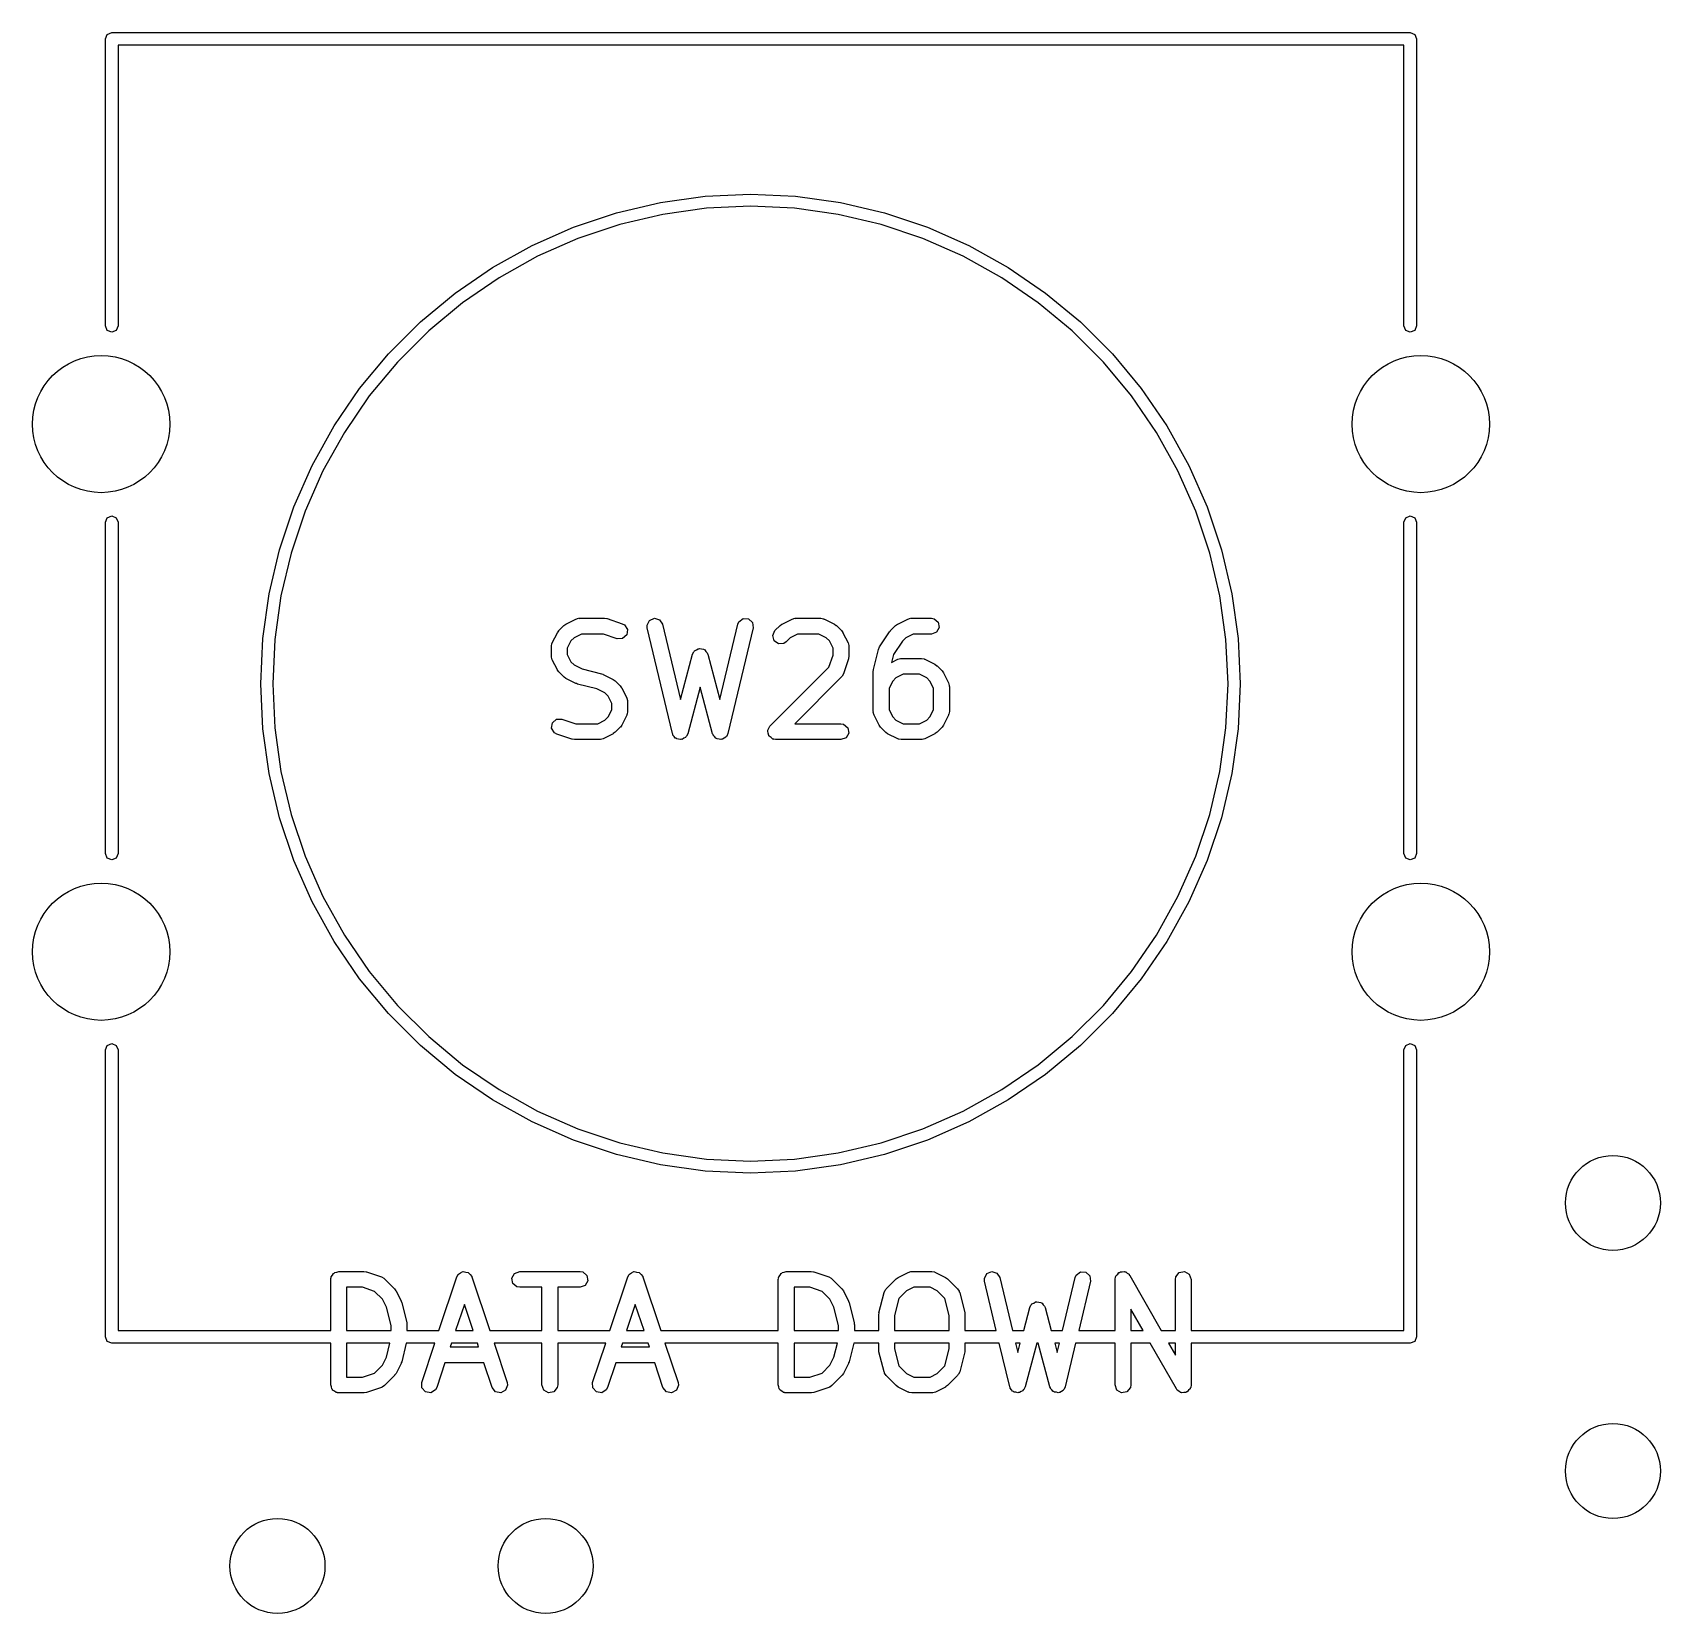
# Model space of a CAD drawing. Extents: x 36 to 247, y -101 to -40.
# Drawn here: x 193.79 to 209.21, y -78.91 to -63.93 of the extents above; entities that cross this region are included whole.
import ezdxf

# ---------------------------------------------------------------- set-up
doc = ezdxf.new("R2010")
doc.units = 0
doc.layers.add('BLACK', color=7, linetype='CONTINUOUS')

msp = doc.modelspace()

# ---------------------------------------------------------------- linework, layer by layer
at = {"layer": 'BLACK', "linetype": 'CONTINUOUS'}
for p, q in [((194.48, -63.99), (194.497574, -63.947574)), ((194.48, -66.71), (194.48, -63.99)), ((194.497574, -63.947574), (194.54, -63.93)), ((194.54, -63.93), (206.84, -63.93)), ((206.84, -63.93), (206.882426, -63.947574)), ((206.882426, -63.947574), (206.9, -63.99)), ((206.9, -63.99), (206.9, -66.71)), ((206.78, -64.05), (194.6, -64.05)), ((194.6, -64.05), (194.6, -66.71)), ((206.78, -66.71), (206.78, -64.05)), ((199.737577, -65.539939), (200.161962, -65.480739)), ((200.161962, -65.480739), (200.59, -65.46095)), ((200.59, -65.46095), (201.018038, -65.480739)), ((201.018038, -65.480739), (201.442423, -65.539939)), ((198.914182, -65.774215), (199.320464, -65.638043)), ((199.320464, -65.638043), (199.737577, -65.539939)), ((199.75874, -65.653151), (199.351982, -65.748819)), ((200.172589, -65.595421), (199.75874, -65.653151)), ((200.59, -65.576123), (200.172589, -65.595421)), ((201.007411, -65.595421), (200.59, -65.576123)), ((201.42126, -65.653151), (201.007411, -65.595421)), ((201.828018, -65.748819), (201.42126, -65.653151)), ((201.442423, -65.539939), (201.859536, -65.638043)), ((201.859536, -65.638043), (202.265818, -65.774215)), ((198.522197, -65.947293), (198.914182, -65.774215)), ((199.351982, -65.748819), (198.955787, -65.88161)), ((202.224213, -65.88161), (201.828018, -65.748819)), ((202.265818, -65.774215), (202.657803, -65.947293)), ((198.147855, -66.1558), (198.522197, -65.947293)), ((198.955787, -65.88161), (198.573535, -66.050391)), ((202.606465, -66.050391), (202.224213, -65.88161)), ((202.657803, -65.947293), (203.032145, -66.1558)), ((198.573535, -66.050391), (198.208486, -66.253722)), ((202.971514, -66.253722), (202.606465, -66.050391)), ((197.794348, -66.397958), (198.147855, -66.1558)), ((198.208486, -66.253722), (197.863755, -66.489868)), ((203.316245, -66.489868), (202.971514, -66.253722)), ((203.032145, -66.1558), (203.385652, -66.397958)), ((197.464692, -66.671701), (197.794348, -66.397958)), ((203.385652, -66.397958), (203.715308, -66.671701)), ((197.863755, -66.489868), (197.542284, -66.756815)), ((203.637716, -66.756815), (203.316245, -66.489868)), ((194.497574, -66.752426), (194.48, -66.71)), ((194.54, -66.77), (194.497574, -66.752426)), ((194.582426, -66.752426), (194.54, -66.77)), ((194.6, -66.71), (194.582426, -66.752426)), ((197.161701, -66.974692), (197.464692, -66.671701)), ((197.542284, -66.756815), (197.246815, -67.052284)), ((203.933185, -67.052284), (203.637716, -66.756815)), ((203.715308, -66.671701), (204.018299, -66.974692)), ((206.797574, -66.752426), (206.78, -66.71)), ((206.84, -66.77), (206.797574, -66.752426)), ((206.882426, -66.752426), (206.84, -66.77)), ((206.9, -66.71), (206.882426, -66.752426)), ((196.887958, -67.304348), (197.161701, -66.974692)), ((197.246815, -67.052284), (196.979868, -67.373755)), ((204.200132, -67.373755), (203.933185, -67.052284)), ((204.018299, -66.974692), (204.292042, -67.304348)), ((196.6458, -67.657855), (196.887958, -67.304348)), ((196.979868, -67.373755), (196.743722, -67.718486)), ((204.436278, -67.718486), (204.200132, -67.373755)), ((204.292042, -67.304348), (204.5342, -67.657855)), ((196.437293, -68.032197), (196.6458, -67.657855)), ((204.5342, -67.657855), (204.742707, -68.032197)), ((196.743722, -67.718486), (196.540391, -68.083535)), ((204.639609, -68.083535), (204.436278, -67.718486)), ((196.264215, -68.424182), (196.437293, -68.032197)), ((196.540391, -68.083535), (196.37161, -68.465787)), ((204.80839, -68.465787), (204.639609, -68.083535)), ((204.742707, -68.032197), (204.915785, -68.424182)), ((196.128043, -68.830464), (196.264215, -68.424182)), ((204.915785, -68.424182), (205.051957, -68.830464)), ((194.48, -68.57), (194.497574, -68.527574)), ((194.48, -71.71), (194.48, -68.57)), ((194.497574, -68.527574), (194.54, -68.51)), ((194.54, -68.51), (194.582426, -68.527574)), ((194.582426, -68.527574), (194.6, -68.57)), ((194.6, -68.57), (194.6, -71.71)), ((196.37161, -68.465787), (196.238819, -68.861982)), ((204.941181, -68.861982), (204.80839, -68.465787)), ((206.78, -68.57), (206.797574, -68.527574)), ((206.78, -71.71), (206.78, -68.57)), ((206.797574, -68.527574), (206.84, -68.51)), ((206.84, -68.51), (206.882426, -68.527574)), ((206.882426, -68.527574), (206.9, -68.57)), ((206.9, -68.57), (206.9, -71.71)), ((196.029939, -69.247577), (196.128043, -68.830464)), ((196.238819, -68.861982), (196.143151, -69.26874)), ((205.036849, -69.26874), (204.941181, -68.861982)), ((205.051957, -68.830464), (205.150061, -69.247577)), ((195.970739, -69.671962), (196.029939, -69.247577)), ((196.143151, -69.26874), (196.085421, -69.682589)), ((205.094579, -69.682589), (205.036849, -69.26874)), ((205.150061, -69.247577), (205.209261, -69.671962)), ((198.822681, -69.549405), (198.841047, -69.536545)), ((198.841047, -69.536545), (198.842173, -69.535356)), ((198.842173, -69.535356), (198.937411, -69.487737)), ((198.937411, -69.487737), (198.962377, -69.480311)), ((198.962377, -69.480311), (198.966738, -69.481352)), ((198.966738, -69.481352), (198.970952, -69.479819)), ((198.970952, -69.479819), (199.209047, -69.479819)), ((199.209047, -69.479819), (199.231129, -69.483712)), ((199.231129, -69.483712), (199.232764, -69.483668)), ((199.232764, -69.483668), (199.375621, -69.531287)), ((199.375621, -69.531287), (199.398526, -69.543689)), ((199.398526, -69.543689), (199.425381, -69.587402)), ((199.610736, -69.546188), (199.633714, -69.500319)), ((199.633714, -69.500319), (199.6808, -69.47995)), ((199.6808, -69.47995), (199.729962, -69.494614)), ((199.729962, -69.494614), (199.758198, -69.537447)), ((199.758198, -69.537447), (199.927449, -70.248303)), ((200.300168, -70.248303), (200.469421, -69.537448)), ((200.469421, -69.537448), (200.479762, -69.513541)), ((200.479762, -69.513541), (200.520945, -69.482948)), ((200.520945, -69.482948), (200.572159, -69.485983)), ((200.572159, -69.485983), (200.609438, -69.521228)), ((200.609438, -69.521228), (200.615341, -69.572191)), ((200.8703, -69.549405), (200.888666, -69.536545)), ((200.888666, -69.536545), (200.889792, -69.535356)), ((200.889792, -69.535356), (200.98503, -69.487737)), ((200.98503, -69.487737), (201.009996, -69.480311)), ((201.009996, -69.480311), (201.014357, -69.481352)), ((201.014357, -69.481352), (201.018571, -69.479819)), ((201.018571, -69.479819), (201.256666, -69.479819)), ((201.256666, -69.479819), (201.282318, -69.484342)), ((201.282318, -69.484342), (201.285753, -69.487224)), ((201.285753, -69.487224), (201.290207, -69.487737)), ((201.290207, -69.487737), (201.385445, -69.535356)), ((201.385445, -69.535356), (201.403455, -69.548714)), ((201.965538, -69.549405), (201.983904, -69.536545)), ((201.983904, -69.536545), (201.98503, -69.535356)), ((201.98503, -69.535356), (202.080268, -69.487737)), ((202.080268, -69.487737), (202.105234, -69.480311)), ((202.105234, -69.480311), (202.109595, -69.481352)), ((202.109595, -69.481352), (202.113809, -69.479819)), ((202.113809, -69.479819), (202.304285, -69.479819)), ((202.304285, -69.479819), (202.329937, -69.484342)), ((202.329937, -69.484342), (202.369237, -69.517319)), ((202.369237, -69.517319), (202.378146, -69.567843)), ((195.95095, -70.1), (195.970739, -69.671962)), ((196.085421, -69.682589), (196.066123, -70.1)), ((198.713394, -69.711754), (198.761013, -69.616516)), ((198.761013, -69.616516), (198.774371, -69.598505)), ((198.774371, -69.598505), (198.775062, -69.597024)), ((198.775062, -69.597024), (198.822681, -69.549405)), ((198.889734, -69.694484), (198.855476, -69.763)), ((198.920141, -69.664077), (198.889734, -69.694484)), ((198.988657, -69.629819), (198.920141, -69.664077)), ((199.196877, -69.629819), (198.988657, -69.629819)), ((199.328186, -69.673589), (199.196877, -69.629819)), ((199.37947, -69.672188), (199.328186, -69.673589)), ((199.417856, -69.63815), (199.37947, -69.672188)), ((199.425381, -69.587402), (199.417856, -69.63815)), ((199.612278, -69.572191), (199.610736, -69.546188)), ((199.850373, -70.572191), (199.612278, -69.572191)), ((200.615341, -69.572191), (200.377245, -70.572191)), ((200.801, -69.643521), (200.822681, -69.597024)), ((200.814277, -69.693075), (200.801, -69.643521)), ((200.856303, -69.722502), (200.814277, -69.693075)), ((200.822681, -69.597024), (200.8703, -69.549405)), ((200.96776, -69.664077), (200.928747, -69.70309)), ((201.036276, -69.629819), (200.96776, -69.664077)), ((201.238961, -69.629819), (201.036276, -69.629819)), ((201.307477, -69.664077), (201.238961, -69.629819)), ((201.337884, -69.694484), (201.307477, -69.664077)), ((201.372142, -69.763), (201.337884, -69.694484)), ((201.403455, -69.548714), (201.404937, -69.549405)), ((201.404937, -69.549405), (201.452556, -69.597024)), ((201.452556, -69.597024), (201.465415, -69.61539)), ((201.465415, -69.61539), (201.466605, -69.616516)), ((201.466605, -69.616516), (201.514224, -69.711754)), ((201.81331, -69.751311), (201.908548, -69.608454)), ((201.908548, -69.608454), (201.916442, -69.600189)), ((201.916442, -69.600189), (201.917919, -69.597024)), ((201.917919, -69.597024), (201.965538, -69.549405)), ((202.029236, -69.697838), (201.945324, -69.823707)), ((202.062998, -69.664077), (202.029236, -69.697838)), ((202.131514, -69.629819), (202.062998, -69.664077)), ((202.304285, -69.629819), (202.131514, -69.629819)), ((202.352494, -69.612272), (202.304285, -69.629819)), ((202.378146, -69.567843), (202.352494, -69.612272)), ((205.113877, -70.1), (205.094579, -69.682589)), ((205.209261, -69.671962), (205.22905, -70.1)), ((198.705476, -69.745295), (198.709999, -69.719643)), ((198.705476, -69.840533), (198.705476, -69.745295)), ((198.707009, -69.844746), (198.705476, -69.840533)), ((198.705968, -69.849107), (198.707009, -69.844746)), ((198.713394, -69.874074), (198.705968, -69.849107)), ((198.709999, -69.719643), (198.712881, -69.716207)), ((198.712881, -69.716207), (198.713394, -69.711754)), ((198.855476, -69.763), (198.855476, -69.822828)), ((198.855476, -69.822828), (198.889734, -69.891344)), ((199.927449, -70.248303), (200.041341, -69.821208)), ((200.041341, -69.821208), (200.052321, -69.797588)), ((200.052321, -69.797588), (200.057934, -69.793647)), ((200.057934, -69.793647), (200.06084, -69.787436)), ((200.06084, -69.787436), (200.078431, -69.779258)), ((200.078431, -69.779258), (200.094311, -69.768111)), ((200.094311, -69.768111), (200.101143, -69.7687)), ((200.101143, -69.7687), (200.107362, -69.76581)), ((200.107362, -69.76581), (200.126091, -69.770852)), ((200.126091, -69.770852), (200.145425, -69.772521)), ((200.145425, -69.772521), (200.150281, -69.777365)), ((200.150281, -69.777365), (200.1569, -69.779148)), ((200.1569, -69.779148), (200.168006, -69.795049)), ((200.168006, -69.795049), (200.181744, -69.808755)), ((200.181744, -69.808755), (200.182349, -69.815585)), ((200.182349, -69.815585), (200.186277, -69.821208)), ((200.186277, -69.821208), (200.300168, -70.248303)), ((200.90741, -69.71803), (200.856303, -69.722502)), ((200.928747, -69.70309), (200.90741, -69.71803)), ((201.33397, -69.942876), (201.372142, -69.828363)), ((201.372142, -69.828363), (201.372142, -69.763)), ((201.514224, -69.711754), (201.52165, -69.73672)), ((201.522142, -69.840533), (201.518248, -69.862615)), ((201.52165, -69.73672), (201.520608, -69.741081)), ((201.520608, -69.741081), (201.522142, -69.745295)), ((201.522142, -69.745295), (201.522142, -69.840533)), ((201.755334, -69.9652), (201.802953, -69.774724)), ((201.802953, -69.774724), (201.813207, -69.751732)), ((201.813207, -69.751732), (201.81331, -69.751311)), ((201.945324, -69.823707), (201.9268, -69.897804)), ((198.761013, -69.969312), (198.713394, -69.874074)), ((198.762202, -69.970437), (198.761013, -69.969312)), ((198.775062, -69.988804), (198.762202, -69.970437)), ((198.822681, -70.036423), (198.775062, -69.988804)), ((198.889734, -69.891344), (198.920141, -69.921751)), ((198.920141, -69.921751), (198.997128, -69.960244)), ((198.997128, -69.960244), (199.179618, -70.005867)), ((199.179618, -70.005867), (199.19144, -70.011139)), ((200.775062, -70.501786), (201.33397, -69.942876)), ((201.518293, -69.864251), (201.470674, -70.007107)), ((201.518248, -69.862615), (201.518293, -69.864251)), ((201.753095, -69.98339), (201.755694, -69.968648)), ((201.753095, -70.364342), (201.753095, -69.98339)), ((201.755694, -69.968648), (201.755334, -69.9652)), ((201.9268, -69.897804), (201.98503, -69.868689)), ((201.98503, -69.868689), (202.009996, -69.861263)), ((202.009996, -69.861263), (202.014357, -69.862304)), ((202.014357, -69.862304), (202.018571, -69.860771)), ((202.018571, -69.860771), (202.209047, -69.860771)), ((202.209047, -69.860771), (202.234699, -69.865294)), ((202.234699, -69.865294), (202.238134, -69.868176)), ((202.238134, -69.868176), (202.242588, -69.868689)), ((202.242588, -69.868689), (202.337826, -69.916308)), ((202.337826, -69.916308), (202.355836, -69.929666)), ((202.355836, -69.929666), (202.357318, -69.930357)), ((202.357318, -69.930357), (202.404937, -69.977976)), ((202.404937, -69.977976), (202.417796, -69.996342)), ((202.417796, -69.996342), (202.418986, -69.997468)), ((202.418986, -69.997468), (202.466605, -70.092706)), ((195.970739, -70.528038), (195.95095, -70.1)), ((196.066123, -70.1), (196.085421, -70.517411)), ((198.824162, -70.037114), (198.822681, -70.036423)), ((198.842173, -70.050472), (198.824162, -70.037114)), ((198.937411, -70.098091), (198.842173, -70.050472)), ((198.940939, -70.098497), (198.937411, -70.098091)), ((198.952762, -70.10377), (198.940939, -70.098497)), ((199.135252, -70.149392), (198.952762, -70.10377)), ((199.212239, -70.187886), (199.135252, -70.149392)), ((199.19144, -70.011139), (199.194969, -70.011546)), ((199.194969, -70.011546), (199.290207, -70.059165)), ((199.290207, -70.059165), (199.308217, -70.072523)), ((199.308217, -70.072523), (199.309699, -70.073214)), ((199.309699, -70.073214), (199.357318, -70.120833)), ((199.357318, -70.120833), (199.370177, -70.139199)), ((199.370177, -70.139199), (199.371367, -70.140325)), ((199.371367, -70.140325), (199.418986, -70.235563)), ((200.113808, -70.131613), (199.995801, -70.574144)), ((200.231817, -70.574144), (200.113808, -70.131613)), ((201.452556, -70.036423), (201.009161, -70.479819)), ((201.454451, -70.032358), (201.452556, -70.036423)), ((201.458271, -70.030012), (201.454451, -70.032358)), ((201.470674, -70.007107), (201.458271, -70.030012)), ((201.937353, -70.075436), (201.903095, -70.143952)), ((201.903095, -70.143952), (201.903095, -70.346637)), ((201.96776, -70.045029), (201.937353, -70.075436)), ((202.036276, -70.010771), (201.96776, -70.045029)), ((202.191342, -70.010771), (202.036276, -70.010771)), ((202.259858, -70.045029), (202.191342, -70.010771)), ((202.290265, -70.075436), (202.259858, -70.045029)), ((202.324523, -70.143952), (202.290265, -70.075436)), ((202.324523, -70.346637), (202.324523, -70.143952)), ((202.466605, -70.092706), (202.474031, -70.117672)), ((202.474031, -70.117672), (202.472989, -70.122033)), ((202.472989, -70.122033), (202.474523, -70.126247)), ((202.474523, -70.126247), (202.474523, -70.364342)), ((205.094579, -70.517411), (205.113877, -70.1)), ((205.22905, -70.1), (205.209261, -70.528038)), ((199.242646, -70.218293), (199.212239, -70.187886)), ((199.276904, -70.286809), (199.242646, -70.218293)), ((199.276904, -70.346637), (199.276904, -70.286809)), ((199.418986, -70.235563), (199.426412, -70.260529)), ((199.426412, -70.260529), (199.42537, -70.26489)), ((199.42537, -70.26489), (199.426904, -70.269104)), ((199.426904, -70.269104), (199.426904, -70.364342)), ((198.714524, -70.471487), (198.752909, -70.43745)), ((198.752909, -70.43745), (198.804193, -70.436049)), ((198.804193, -70.436049), (198.935503, -70.479819)), ((199.143723, -70.479819), (199.212238, -70.445561)), ((199.212238, -70.445561), (199.242645, -70.415153)), ((199.242645, -70.415153), (199.276904, -70.346637)), ((199.418986, -70.397883), (199.371367, -70.493121)), ((199.419498, -70.393429), (199.418986, -70.397883)), ((199.422381, -70.389994), (199.419498, -70.393429)), ((199.426904, -70.364342), (199.422381, -70.389994)), ((201.754628, -70.368555), (201.753095, -70.364342)), ((201.753587, -70.372916), (201.754628, -70.368555)), ((201.761013, -70.397883), (201.753587, -70.372916)), ((201.808632, -70.493121), (201.761013, -70.397883)), ((201.903095, -70.346637), (201.937353, -70.415153)), ((201.937353, -70.415153), (201.96776, -70.445561)), ((201.96776, -70.445561), (202.036276, -70.479819)), ((202.191342, -70.479819), (202.259857, -70.445561)), ((202.259857, -70.445561), (202.290264, -70.415153)), ((202.290264, -70.415153), (202.324523, -70.346637)), ((202.466605, -70.397883), (202.418986, -70.493121)), ((202.467117, -70.393429), (202.466605, -70.397883)), ((202.47, -70.389994), (202.467117, -70.393429)), ((202.474523, -70.364342), (202.47, -70.389994)), ((196.029939, -70.952423), (195.970739, -70.528038)), ((196.085421, -70.517411), (196.143151, -70.93126)), ((198.706999, -70.522236), (198.714524, -70.471487)), ((198.733854, -70.565948), (198.706999, -70.522236)), ((198.756759, -70.578351), (198.733854, -70.565948)), ((198.899615, -70.62597), (198.756759, -70.578351)), ((198.935503, -70.479819), (199.143723, -70.479819)), ((199.194969, -70.621901), (199.170002, -70.629327)), ((199.290207, -70.574282), (199.194969, -70.621901)), ((199.291331, -70.573094), (199.290207, -70.574282)), ((199.3097, -70.560232), (199.291331, -70.573094)), ((199.357318, -70.512613), (199.3097, -70.560232)), ((199.358008, -70.511131), (199.357318, -70.512613)), ((199.371367, -70.493121), (199.358008, -70.511131)), ((199.854702, -70.578759), (199.850373, -70.572191)), ((199.855398, -70.586597), (199.854702, -70.578759)), ((199.868458, -70.599626), (199.855398, -70.586597)), ((199.878609, -70.615024), (199.868458, -70.599626)), ((199.886147, -70.617272), (199.878609, -70.615024)), ((199.891718, -70.62283), (199.886147, -70.617272)), ((199.910094, -70.624415), (199.891718, -70.62283)), ((199.957927, -70.616642), (199.942831, -70.62724)), ((199.974857, -70.609319), (199.957927, -70.616642)), ((199.97838, -70.602284), (199.974857, -70.609319)), ((199.984821, -70.597764), (199.97838, -70.602284)), ((199.995801, -70.574144), (199.984821, -70.597764)), ((200.236322, -70.580595), (200.231817, -70.574144)), ((200.237228, -70.58841), (200.236322, -70.580595)), ((200.250633, -70.601083), (200.237228, -70.58841)), ((200.261194, -70.616204), (200.250633, -70.601083)), ((200.268788, -70.618248), (200.261194, -70.616204)), ((200.274507, -70.623655), (200.268788, -70.618248)), ((200.340524, -70.615693), (200.325721, -70.62669)), ((200.357255, -70.607916), (200.340524, -70.615693)), ((200.360589, -70.600787), (200.357255, -70.607916)), ((200.366904, -70.596097), (200.360589, -70.600787)), ((200.377245, -70.572191), (200.366904, -70.596097)), ((200.753381, -70.548283), (200.75483, -70.545175)), ((200.759222, -70.570085), (200.753381, -70.548283)), ((200.754234, -70.541795), (200.765524, -70.522239)), ((200.75483, -70.545175), (200.754234, -70.541795)), ((200.763143, -70.592319), (200.759222, -70.570085)), ((200.76577, -70.594523), (200.763143, -70.592319)), ((200.765524, -70.522239), (200.775062, -70.501786)), ((200.766658, -70.597837), (200.76577, -70.594523)), ((200.785149, -70.610785), (200.766658, -70.597837)), ((200.802443, -70.625296), (200.785149, -70.610785)), ((201.009161, -70.479819), (201.447142, -70.479819)), ((201.447142, -70.479819), (201.472794, -70.484342)), ((201.495351, -70.612272), (201.447142, -70.629819)), ((201.472794, -70.484342), (201.512094, -70.517319)), ((201.521003, -70.567843), (201.495351, -70.612272)), ((201.512094, -70.517319), (201.521003, -70.567843)), ((201.80982, -70.494246), (201.808632, -70.493121)), ((201.82268, -70.512612), (201.80982, -70.494246)), ((201.870299, -70.560232), (201.82268, -70.512612)), ((201.87178, -70.560922), (201.870299, -70.560232)), ((201.889792, -70.574282), (201.87178, -70.560922)), ((201.98503, -70.621901), (201.889792, -70.574282)), ((201.989483, -70.622413), (201.98503, -70.621901)), ((201.992919, -70.625296), (201.989483, -70.622413)), ((202.036276, -70.479819), (202.191342, -70.479819)), ((202.242588, -70.621901), (202.217621, -70.629327)), ((202.337826, -70.574282), (202.242588, -70.621901)), ((202.33895, -70.573094), (202.337826, -70.574282)), ((202.357319, -70.560232), (202.33895, -70.573094)), ((202.404937, -70.512613), (202.357319, -70.560232)), ((202.405627, -70.511131), (202.404937, -70.512613)), ((202.418986, -70.493121), (202.405627, -70.511131)), ((205.036849, -70.93126), (205.094579, -70.517411)), ((205.209261, -70.528038), (205.150061, -70.952423)), ((198.90125, -70.625925), (198.899615, -70.62597)), ((198.923333, -70.629819), (198.90125, -70.625925)), ((199.161428, -70.629819), (198.923333, -70.629819)), ((199.165641, -70.628285), (199.161428, -70.629819)), ((199.170002, -70.629327), (199.165641, -70.628285)), ((199.927771, -70.629688), (199.910094, -70.624415)), ((199.934993, -70.626563), (199.927771, -70.629688)), ((199.942831, -70.62724), (199.934993, -70.626563)), ((200.29292, -70.624746), (200.274507, -70.623655)), ((200.310732, -70.629542), (200.29292, -70.624746)), ((200.317868, -70.626224), (200.310732, -70.629542)), ((200.325721, -70.62669), (200.317868, -70.626224)), ((200.807027, -70.626104), (200.802443, -70.625296)), ((200.808684, -70.627264), (200.807027, -70.626104)), ((200.811972, -70.626976), (200.808684, -70.627264)), ((200.828095, -70.629819), (200.811972, -70.626976)), ((201.447142, -70.629819), (200.828095, -70.629819)), ((202.018571, -70.629819), (201.992919, -70.625296)), ((202.209047, -70.629819), (202.018571, -70.629819)), ((202.21326, -70.628285), (202.209047, -70.629819)), ((202.217621, -70.629327), (202.21326, -70.628285)), ((196.143151, -70.93126), (196.238819, -71.338018)), ((204.941181, -71.338018), (205.036849, -70.93126)), ((196.128043, -71.369536), (196.029939, -70.952423)), ((205.150061, -70.952423), (205.051957, -71.369536)), ((196.264215, -71.775818), (196.128043, -71.369536)), ((196.238819, -71.338018), (196.37161, -71.734213)), ((204.80839, -71.734213), (204.941181, -71.338018)), ((205.051957, -71.369536), (204.915785, -71.775818)), ((194.497574, -71.752426), (194.48, -71.71)), ((194.54, -71.77), (194.497574, -71.752426)), ((194.582426, -71.752426), (194.54, -71.77)), ((194.6, -71.71), (194.582426, -71.752426)), ((196.437293, -72.167803), (196.264215, -71.775818)), ((196.37161, -71.734213), (196.540391, -72.116465)), ((204.639609, -72.116465), (204.80839, -71.734213)), ((204.915785, -71.775818), (204.742707, -72.167803)), ((206.797574, -71.752426), (206.78, -71.71)), ((206.84, -71.77), (206.797574, -71.752426)), ((206.882426, -71.752426), (206.84, -71.77)), ((206.9, -71.71), (206.882426, -71.752426)), ((196.540391, -72.116465), (196.743722, -72.481514)), ((204.436278, -72.481514), (204.639609, -72.116465)), ((196.6458, -72.542145), (196.437293, -72.167803)), ((204.742707, -72.167803), (204.5342, -72.542145)), ((196.887958, -72.895652), (196.6458, -72.542145)), ((196.743722, -72.481514), (196.979868, -72.826245)), ((204.200132, -72.826245), (204.436278, -72.481514)), ((204.5342, -72.542145), (204.292042, -72.895652)), ((197.161701, -73.225308), (196.887958, -72.895652)), ((196.979868, -72.826245), (197.246815, -73.147716)), ((203.933185, -73.147716), (204.200132, -72.826245)), ((204.292042, -72.895652), (204.018299, -73.225308)), ((197.464692, -73.528299), (197.161701, -73.225308)), ((197.246815, -73.147716), (197.542284, -73.443185)), ((203.637716, -73.443185), (203.933185, -73.147716)), ((204.018299, -73.225308), (203.715308, -73.528299)), ((194.48, -73.57), (194.497574, -73.527574)), ((194.497574, -73.527574), (194.54, -73.51)), ((194.54, -73.51), (194.582426, -73.527574)), ((194.582426, -73.527574), (194.6, -73.57)), ((197.794348, -73.802042), (197.464692, -73.528299)), ((197.542284, -73.443185), (197.863755, -73.710132)), ((203.316245, -73.710132), (203.637716, -73.443185)), ((203.715308, -73.528299), (203.385652, -73.802042)), ((206.78, -73.57), (206.797574, -73.527574)), ((206.797574, -73.527574), (206.84, -73.51)), ((206.84, -73.51), (206.882426, -73.527574)), ((206.882426, -73.527574), (206.9, -73.57)), ((194.48, -76.29), (194.48, -73.57)), ((194.6, -73.57), (194.6, -76.23)), ((206.78, -76.23), (206.78, -73.57)), ((206.9, -73.57), (206.9, -76.29)), ((198.147855, -74.0442), (197.794348, -73.802042)), ((197.863755, -73.710132), (198.208486, -73.946278)), ((202.971514, -73.946278), (203.316245, -73.710132)), ((203.385652, -73.802042), (203.032145, -74.0442)), ((198.208486, -73.946278), (198.573535, -74.149609)), ((202.606465, -74.149609), (202.971514, -73.946278)), ((198.522197, -74.252707), (198.147855, -74.0442)), ((198.573535, -74.149609), (198.955787, -74.31839)), ((202.224213, -74.31839), (202.606465, -74.149609)), ((203.032145, -74.0442), (202.657803, -74.252707)), ((198.914182, -74.425785), (198.522197, -74.252707)), ((198.955787, -74.31839), (199.351982, -74.451181)), ((201.828018, -74.451181), (202.224213, -74.31839)), ((202.657803, -74.252707), (202.265818, -74.425785)), ((199.320464, -74.561957), (198.914182, -74.425785)), ((199.351982, -74.451181), (199.75874, -74.546849)), ((201.42126, -74.546849), (201.828018, -74.451181)), ((202.265818, -74.425785), (201.859536, -74.561957)), ((199.737577, -74.660061), (199.320464, -74.561957)), ((199.75874, -74.546849), (200.172589, -74.604579)), ((200.172589, -74.604579), (200.59, -74.623877)), ((200.59, -74.623877), (201.007411, -74.604579)), ((201.007411, -74.604579), (201.42126, -74.546849)), ((201.859536, -74.561957), (201.442423, -74.660061)), ((200.161962, -74.719261), (199.737577, -74.660061)), ((200.59, -74.73905), (200.161962, -74.719261)), ((201.018038, -74.719261), (200.59, -74.73905)), ((201.442423, -74.660061), (201.018038, -74.719261)), ((196.619523, -75.719167), (196.632048, -75.704239)), ((196.632048, -75.704239), (196.641791, -75.687366)), ((196.641791, -75.687366), (196.648149, -75.685051)), ((196.648149, -75.685051), (196.6525, -75.679867)), ((196.6525, -75.679867), (196.671691, -75.676482)), ((196.671691, -75.676482), (196.69, -75.669819)), ((196.69, -75.669819), (196.928095, -75.669819)), ((196.928095, -75.669819), (196.950177, -75.673712)), ((196.950177, -75.673712), (196.951812, -75.673668)), ((196.951812, -75.673668), (197.094669, -75.721287)), ((197.809325, -75.721102), (197.821727, -75.698197)), ((197.821727, -75.698197), (197.823567, -75.697066)), ((197.823567, -75.697066), (197.824361, -75.695059)), ((197.824361, -75.695059), (197.845222, -75.683762)), ((197.845222, -75.683762), (197.86544, -75.671342)), ((197.86544, -75.671342), (197.867575, -75.671658)), ((197.867575, -75.671658), (197.869475, -75.67063)), ((197.869475, -75.67063), (197.892719, -75.675387)), ((197.892719, -75.675387), (197.916188, -75.678867)), ((197.916188, -75.678867), (197.917621, -75.680483)), ((197.917621, -75.680483), (197.919736, -75.680916)), ((197.919736, -75.680916), (197.934484, -75.6995)), ((197.934484, -75.6995), (197.950226, -75.717253)), ((198.330425, -75.731795), (198.356077, -75.687366)), ((198.356077, -75.687366), (198.404286, -75.669819)), ((198.404286, -75.669819), (198.975714, -75.669819)), ((198.975714, -75.669819), (199.001366, -75.674342)), ((199.001366, -75.674342), (199.040666, -75.707319)), ((199.040666, -75.707319), (199.049575, -75.757843)), ((199.428373, -75.721102), (199.440775, -75.698197)), ((199.440775, -75.698197), (199.442615, -75.697066)), ((199.442615, -75.697066), (199.443409, -75.695059)), ((199.443409, -75.695059), (199.46427, -75.683762)), ((199.46427, -75.683762), (199.484488, -75.671342)), ((199.484488, -75.671342), (199.486623, -75.671658)), ((199.486623, -75.671658), (199.488523, -75.67063)), ((199.488523, -75.67063), (199.511767, -75.675387)), ((199.511767, -75.675387), (199.535236, -75.678867)), ((199.535236, -75.678867), (199.536669, -75.680483)), ((199.536669, -75.680483), (199.538784, -75.680916)), ((199.538784, -75.680916), (199.553532, -75.6995)), ((199.553532, -75.6995), (199.569274, -75.717253)), ((200.857619, -75.719167), (200.870144, -75.704239)), ((200.870144, -75.704239), (200.879887, -75.687366)), ((200.879887, -75.687366), (200.886245, -75.685051)), ((200.886245, -75.685051), (200.890596, -75.679867)), ((200.890596, -75.679867), (200.909787, -75.676482)), ((200.909787, -75.676482), (200.928096, -75.669819)), ((200.928096, -75.669819), (201.166191, -75.669819)), ((201.166191, -75.669819), (201.188273, -75.673712)), ((201.188273, -75.673712), (201.189908, -75.673668)), ((201.189908, -75.673668), (201.332765, -75.721287)), ((201.989793, -75.725356), (202.085031, -75.677737)), ((202.085031, -75.677737), (202.109997, -75.670311)), ((202.109997, -75.670311), (202.114358, -75.671352)), ((202.114358, -75.671352), (202.118572, -75.669819)), ((202.118572, -75.669819), (202.309048, -75.669819)), ((202.309048, -75.669819), (202.3347, -75.674342)), ((202.3347, -75.674342), (202.338135, -75.677224)), ((202.338135, -75.677224), (202.342589, -75.677737)), ((202.342589, -75.677737), (202.437827, -75.725356)), ((202.805975, -75.736188), (202.828953, -75.690319)), ((202.828953, -75.690319), (202.876039, -75.66995)), ((202.876039, -75.66995), (202.925201, -75.684614)), ((202.925201, -75.684614), (202.953437, -75.727447)), ((203.66466, -75.727448), (203.675001, -75.703541)), ((203.675001, -75.703541), (203.716184, -75.672948)), ((203.716184, -75.672948), (203.767398, -75.675983)), ((203.767398, -75.675983), (203.804677, -75.711228)), ((203.804677, -75.711228), (203.81058, -75.762191)), ((204.052553, -75.713853), (204.053788, -75.70703)), ((204.053788, -75.70703), (204.068647, -75.694673)), ((204.068647, -75.694673), (204.081072, -75.679867)), ((204.081072, -75.679867), (204.087901, -75.678662)), ((204.087901, -75.678662), (204.093235, -75.674228)), ((204.093235, -75.674228), (204.112562, -75.674314)), ((204.112562, -75.674314), (204.131596, -75.670958)), ((204.131596, -75.670958), (204.137602, -75.674426)), ((204.137602, -75.674426), (204.144537, -75.674457)), ((204.144537, -75.674457), (204.159285, -75.686945)), ((204.159285, -75.686945), (204.176025, -75.69661)), ((204.176025, -75.69661), (204.178397, -75.703127)), ((204.178397, -75.703127), (204.18369, -75.707609)), ((204.18369, -75.707609), (204.482199, -76.23)), ((204.619523, -75.719167), (204.6525, -75.679867)), ((204.6525, -75.679867), (204.703024, -75.670958)), ((204.703024, -75.670958), (204.747453, -75.69661)), ((204.747453, -75.69661), (204.765, -75.744819)), ((196.615, -75.744819), (196.616717, -75.735077)), ((196.615, -76.23), (196.615, -75.744819)), ((196.616139, -75.731795), (196.617805, -75.728909)), ((196.616717, -75.735077), (196.616139, -75.731795)), ((196.617805, -75.728909), (196.619523, -75.719167)), ((196.915925, -75.819819), (196.765, -75.819819)), ((196.765, -75.819819), (196.765, -76.23)), ((197.030438, -75.85799), (196.915925, -75.819819)), ((197.104551, -75.932103), (197.030438, -75.85799)), ((197.094669, -75.721287), (197.117574, -75.733689)), ((197.117574, -75.733689), (197.119921, -75.73751)), ((197.119921, -75.73751), (197.123985, -75.739405)), ((197.123985, -75.739405), (197.219223, -75.834643)), ((197.219223, -75.834643), (197.232085, -75.853011)), ((197.232085, -75.853011), (197.233272, -75.854135)), ((197.233272, -75.854135), (197.280891, -75.949373)), ((197.639693, -76.23), (197.809325, -75.721102)), ((197.950226, -75.717253), (197.950284, -75.71941)), ((197.950284, -75.71941), (197.951627, -75.721102)), ((197.951627, -75.721102), (198.121259, -76.23)), ((198.339334, -75.782319), (198.330425, -75.731795)), ((198.378634, -75.815296), (198.339334, -75.782319)), ((198.404286, -75.819819), (198.378634, -75.815296)), ((198.615, -75.819819), (198.404286, -75.819819)), ((198.615, -76.23), (198.615, -75.819819)), ((198.975714, -75.819819), (198.765, -75.819819)), ((198.765, -75.819819), (198.765, -76.23)), ((199.023923, -75.802272), (198.975714, -75.819819)), ((199.049575, -75.757843), (199.023923, -75.802272)), ((199.258741, -76.23), (199.428373, -75.721102)), ((199.569274, -75.717253), (199.569332, -75.71941)), ((199.569332, -75.71941), (199.570675, -75.721102)), ((199.570675, -75.721102), (199.740307, -76.23)), ((200.853096, -75.744819), (200.854813, -75.735077)), ((200.853096, -76.23), (200.853096, -75.744819)), ((200.854235, -75.731795), (200.855901, -75.728909)), ((200.854813, -75.735077), (200.854235, -75.731795)), ((200.855901, -75.728909), (200.857619, -75.719167)), ((201.154021, -75.819819), (201.003096, -75.819819)), ((201.003096, -75.819819), (201.003096, -76.23)), ((201.268534, -75.85799), (201.154021, -75.819819)), ((201.342647, -75.932103), (201.268534, -75.85799)), ((201.332765, -75.721287), (201.35567, -75.733689)), ((201.35567, -75.733689), (201.358017, -75.73751)), ((201.358017, -75.73751), (201.362081, -75.739405)), ((201.362081, -75.739405), (201.457319, -75.834643)), ((201.457319, -75.834643), (201.470181, -75.853011)), ((201.470181, -75.853011), (201.471368, -75.854135)), ((201.471368, -75.854135), (201.518987, -75.949373)), ((201.855335, -75.869486), (201.865945, -75.845697)), ((201.865945, -75.845697), (201.871935, -75.84135)), ((201.871935, -75.84135), (201.875063, -75.834643)), ((201.875063, -75.834643), (201.970301, -75.739405)), ((201.970301, -75.739405), (201.988669, -75.726542)), ((201.988669, -75.726542), (201.989793, -75.725356)), ((202.067761, -75.854077), (201.995818, -75.926019)), ((202.136277, -75.819819), (202.067761, -75.854077)), ((202.291343, -75.819819), (202.136277, -75.819819)), ((202.359859, -75.854077), (202.291343, -75.819819)), ((202.431801, -75.926019), (202.359859, -75.854077)), ((202.437827, -75.725356), (202.455837, -75.738714)), ((202.455837, -75.738714), (202.457319, -75.739405)), ((202.457319, -75.739405), (202.552557, -75.834643)), ((202.552557, -75.834643), (202.567498, -75.85598)), ((202.567498, -75.85598), (202.568143, -75.863353)), ((202.568143, -75.863353), (202.572285, -75.869486)), ((202.807517, -75.762191), (202.805975, -75.736188)), ((202.9189, -76.23), (202.807517, -75.762191)), ((202.953437, -75.727447), (203.073092, -76.23)), ((203.545003, -76.23), (203.66466, -75.727448)), ((203.81058, -75.762191), (203.699197, -76.23)), ((204.043572, -75.744819), (204.048095, -75.719167)), ((204.043572, -76.23), (204.043572, -75.744819)), ((204.048095, -75.719167), (204.052553, -75.713853)), ((204.615, -75.744819), (204.619523, -75.719167)), ((204.615, -76.23), (204.615, -75.744819)), ((204.765, -75.744819), (204.765, -76.23)), ((197.143044, -76.00909), (197.104551, -75.932103)), ((197.186428, -76.182624), (197.143044, -76.00909)), ((197.280891, -75.949373), (197.284581, -75.961779)), ((197.284581, -75.961779), (197.28657, -75.964724)), ((197.28657, -75.964724), (197.334189, -76.1552)), ((197.880476, -75.981989), (197.797806, -76.23)), ((197.963146, -76.23), (197.880476, -75.981989)), ((199.499524, -75.981989), (199.416854, -76.23)), ((199.582194, -76.23), (199.499524, -75.981989)), ((201.38114, -76.00909), (201.342647, -75.932103)), ((201.424524, -76.182624), (201.38114, -76.00909)), ((201.518987, -75.949373), (201.522677, -75.961779)), ((201.522677, -75.961779), (201.524666, -75.964724)), ((201.524666, -75.964724), (201.572285, -76.1552)), ((201.807716, -76.059962), (201.855335, -75.869486)), ((201.995818, -75.926019), (201.955477, -76.087386)), ((202.472143, -76.087386), (202.431801, -75.926019)), ((202.572285, -75.869486), (202.619904, -76.059962)), ((203.178235, -76.23), (203.23658, -76.011208)), ((203.23658, -76.011208), (203.24756, -75.987588)), ((203.24756, -75.987588), (203.253173, -75.983647)), ((203.253173, -75.983647), (203.256079, -75.977436)), ((203.256079, -75.977436), (203.27367, -75.969258)), ((203.27367, -75.969258), (203.28955, -75.958111)), ((203.28955, -75.958111), (203.296382, -75.9587)), ((203.296382, -75.9587), (203.302601, -75.95581)), ((203.302601, -75.95581), (203.32133, -75.960852)), ((203.32133, -75.960852), (203.340664, -75.962521)), ((203.340664, -75.962521), (203.34552, -75.967365)), ((203.34552, -75.967365), (203.352139, -75.969148)), ((203.352139, -75.969148), (203.363245, -75.985049)), ((203.363245, -75.985049), (203.376983, -75.998755)), ((203.376983, -75.998755), (203.377588, -76.005585)), ((203.377588, -76.005585), (203.381516, -76.011208)), ((203.381516, -76.011208), (203.43986, -76.23)), ((197.334189, -76.1552), (197.335242, -76.170132)), ((197.335242, -76.170132), (197.336428, -76.17339)), ((197.336428, -76.17339), (197.336428, -76.23)), ((201.572285, -76.1552), (201.573338, -76.170132)), ((201.573338, -76.170132), (201.574524, -76.17339)), ((201.574524, -76.17339), (201.574524, -76.23)), ((201.805477, -76.078152), (201.808076, -76.06341)), ((201.805477, -76.23), (201.805477, -76.078152)), ((201.808076, -76.06341), (201.807716, -76.059962)), ((201.955477, -76.087386), (201.955477, -76.23)), ((202.472143, -76.23), (202.472143, -76.087386)), ((202.619904, -76.059962), (202.620957, -76.074894)), ((202.620957, -76.074894), (202.622143, -76.078152)), ((202.622143, -76.078152), (202.622143, -76.23)), ((204.309437, -76.23), (204.193572, -76.027235)), ((204.193572, -76.027235), (204.193572, -76.23)), ((194.497574, -76.332426), (194.48, -76.29)), ((194.6, -76.23), (196.615, -76.23)), ((196.765, -76.23), (197.186428, -76.23)), ((197.186428, -76.23), (197.186428, -76.182624)), ((197.336428, -76.23), (197.639693, -76.23)), ((197.797806, -76.23), (197.963146, -76.23)), ((198.121259, -76.23), (198.615, -76.23)), ((198.765, -76.23), (199.258741, -76.23)), ((199.416854, -76.23), (199.582194, -76.23)), ((199.740307, -76.23), (200.853096, -76.23)), ((201.003096, -76.23), (201.424524, -76.23)), ((201.424524, -76.23), (201.424524, -76.182624)), ((201.574524, -76.23), (201.805477, -76.23)), ((201.955477, -76.23), (202.472143, -76.23)), ((202.622143, -76.23), (202.9189, -76.23)), ((203.073092, -76.23), (203.178235, -76.23)), ((203.43986, -76.23), (203.545003, -76.23)), ((203.699197, -76.23), (204.043572, -76.23)), ((204.193572, -76.23), (204.309437, -76.23)), ((204.482199, -76.23), (204.615, -76.23)), ((204.765, -76.23), (206.78, -76.23)), ((206.9, -76.29), (206.882426, -76.332426)), ((194.54, -76.35), (194.497574, -76.332426)), ((196.615, -76.35), (194.54, -76.35)), ((196.615, -76.744819), (196.615, -76.35)), ((196.765, -76.35), (196.765, -76.669819)), ((197.175681, -76.35), (196.765, -76.35)), ((197.10455, -76.557534), (197.143044, -76.480547)), ((197.143044, -76.480547), (197.175681, -76.35)), ((197.330298, -76.35), (197.28657, -76.524913)), ((197.599693, -76.35), (197.330298, -76.35)), ((197.475992, -76.721102), (197.599693, -76.35)), ((197.757806, -76.35), (197.746438, -76.384104)), ((197.746438, -76.384104), (198.014514, -76.384104)), ((198.003146, -76.35), (197.757806, -76.35)), ((198.014514, -76.384104), (198.003146, -76.35)), ((198.615, -76.35), (198.161259, -76.35)), ((198.161259, -76.35), (198.28496, -76.721102)), ((198.615, -76.744819), (198.615, -76.35)), ((199.218741, -76.35), (198.765, -76.35)), ((198.765, -76.35), (198.765, -76.744819)), ((199.09504, -76.721102), (199.218741, -76.35)), ((199.376854, -76.35), (199.365486, -76.384104)), ((199.365486, -76.384104), (199.633562, -76.384104)), ((199.622194, -76.35), (199.376854, -76.35)), ((199.633562, -76.384104), (199.622194, -76.35)), ((200.853096, -76.35), (199.780307, -76.35)), ((199.780307, -76.35), (199.904008, -76.721102)), ((200.853096, -76.744819), (200.853096, -76.35)), ((201.003096, -76.35), (201.003096, -76.669819)), ((201.413777, -76.35), (201.003096, -76.35)), ((201.342646, -76.557534), (201.38114, -76.480547)), ((201.38114, -76.480547), (201.413777, -76.35)), ((201.568394, -76.35), (201.524666, -76.524913)), ((201.805477, -76.35), (201.568394, -76.35)), ((201.805477, -76.411485), (201.805477, -76.35)), ((201.806662, -76.414742), (201.805477, -76.411485)), ((201.807716, -76.429675), (201.806662, -76.414742)), ((201.855335, -76.620151), (201.807716, -76.429675)), ((201.955477, -76.35), (201.955477, -76.402251)), ((202.472143, -76.35), (201.955477, -76.35)), ((201.955477, -76.402251), (201.995818, -76.563617)), ((202.431801, -76.563617), (202.472143, -76.402251)), ((202.472143, -76.402251), (202.472143, -76.35)), ((202.619904, -76.429675), (202.572285, -76.620151)), ((202.622143, -76.411485), (202.619543, -76.426226)), ((202.619543, -76.426226), (202.619904, -76.429675)), ((202.947471, -76.35), (202.622143, -76.35)), ((202.622143, -76.35), (202.622143, -76.411485)), ((203.045612, -76.762191), (202.947471, -76.35)), ((203.101664, -76.35), (203.122688, -76.438303)), ((203.146235, -76.35), (203.101664, -76.35)), ((203.122688, -76.438303), (203.146235, -76.35)), ((203.301477, -76.35), (203.19104, -76.764144)), ((203.316617, -76.35), (203.301477, -76.35)), ((203.427056, -76.764144), (203.316617, -76.35)), ((203.47186, -76.35), (203.495407, -76.438303)), ((203.516432, -76.35), (203.47186, -76.35)), ((203.495407, -76.438303), (203.516432, -76.35)), ((203.670625, -76.35), (203.572484, -76.762191)), ((204.043572, -76.35), (203.670625, -76.35)), ((204.043572, -76.744819), (204.043572, -76.35)), ((204.378009, -76.35), (204.193572, -76.35)), ((204.193572, -76.35), (204.193572, -76.744819)), ((204.624882, -76.78203), (204.378009, -76.35)), ((204.55077, -76.35), (204.615, -76.462402)), ((204.615, -76.35), (204.55077, -76.35)), ((204.615, -76.462402), (204.615, -76.35)), ((206.84, -76.35), (204.765, -76.35)), ((204.765, -76.35), (204.765, -76.744819)), ((206.882426, -76.332426), (206.84, -76.35)), ((196.915925, -76.669819), (197.030438, -76.631647)), ((197.030438, -76.631647), (197.10455, -76.557534)), ((197.233272, -76.635502), (197.219915, -76.65351)), ((197.280891, -76.540264), (197.233272, -76.635502)), ((197.281297, -76.536735), (197.280891, -76.540264)), ((197.28657, -76.524913), (197.281297, -76.536735)), ((197.696438, -76.534104), (197.618294, -76.768536)), ((198.064514, -76.534104), (197.696438, -76.534104)), ((198.142658, -76.768536), (198.064514, -76.534104)), ((199.315486, -76.534104), (199.237342, -76.768536)), ((199.683562, -76.534104), (199.315486, -76.534104)), ((199.761706, -76.768536), (199.683562, -76.534104)), ((201.154021, -76.669819), (201.268534, -76.631647)), ((201.268534, -76.631647), (201.342646, -76.557534)), ((201.471368, -76.635502), (201.458011, -76.65351)), ((201.518987, -76.540264), (201.471368, -76.635502)), ((201.519393, -76.536735), (201.518987, -76.540264)), ((201.524666, -76.524913), (201.519393, -76.536735)), ((201.859477, -76.626283), (201.855335, -76.620151)), ((201.860122, -76.633657), (201.859477, -76.626283)), ((201.875063, -76.654994), (201.860122, -76.633657)), ((201.995818, -76.563617), (202.067761, -76.635561)), ((202.067761, -76.635561), (202.136277, -76.669819)), ((202.291343, -76.669819), (202.359858, -76.635561)), ((202.359858, -76.635561), (202.431801, -76.563617)), ((202.572285, -76.620151), (202.561675, -76.64394)), ((196.621663, -76.763127), (196.615, -76.744819)), ((196.625048, -76.782319), (196.621663, -76.763127)), ((196.630232, -76.786669), (196.625048, -76.782319)), ((196.632547, -76.793028), (196.630232, -76.786669)), ((196.765, -76.669819), (196.915925, -76.669819)), ((197.094669, -76.768351), (196.951812, -76.81597)), ((197.098181, -76.765563), (197.094669, -76.768351)), ((197.102648, -76.765173), (197.098181, -76.765563)), ((197.123985, -76.750233), (197.102648, -76.765173)), ((197.219224, -76.654993), (197.123985, -76.750233)), ((197.219915, -76.65351), (197.219224, -76.654993)), ((197.477393, -76.772386), (197.475992, -76.721102)), ((197.51143, -76.810771), (197.477393, -76.772386)), ((197.605891, -76.791441), (197.562179, -76.818296)), ((197.618294, -76.768536), (197.605891, -76.791441)), ((198.174549, -76.808722), (198.142658, -76.768536)), ((198.288781, -76.746867), (198.269924, -76.794579)), ((198.28496, -76.721102), (198.288781, -76.746867)), ((198.632547, -76.793028), (198.615, -76.744819)), ((198.760477, -76.770471), (198.7275, -76.809771)), ((198.765, -76.744819), (198.760477, -76.770471)), ((199.096441, -76.772386), (199.09504, -76.721102)), ((199.130478, -76.810771), (199.096441, -76.772386)), ((199.224939, -76.791441), (199.181227, -76.818296)), ((199.237342, -76.768536), (199.224939, -76.791441)), ((199.793597, -76.808722), (199.761706, -76.768536)), ((199.907829, -76.746867), (199.888972, -76.794579)), ((199.904008, -76.721102), (199.907829, -76.746867)), ((200.859759, -76.763127), (200.853096, -76.744819)), ((200.863144, -76.782319), (200.859759, -76.763127)), ((200.868328, -76.786669), (200.863144, -76.782319)), ((200.870643, -76.793028), (200.868328, -76.786669)), ((201.003096, -76.669819), (201.154021, -76.669819)), ((201.332765, -76.768351), (201.189908, -76.81597)), ((201.336277, -76.765563), (201.332765, -76.768351)), ((201.340744, -76.765173), (201.336277, -76.765563)), ((201.362081, -76.750233), (201.340744, -76.765173)), ((201.45732, -76.654993), (201.362081, -76.750233)), ((201.458011, -76.65351), (201.45732, -76.654993)), ((201.970301, -76.750233), (201.875063, -76.654994)), ((201.971783, -76.750924), (201.970301, -76.750233)), ((201.989793, -76.764282), (201.971783, -76.750924)), ((202.085031, -76.811901), (201.989793, -76.764282)), ((202.136277, -76.669819), (202.291343, -76.669819)), ((202.437827, -76.764282), (202.342589, -76.811901)), ((202.438952, -76.763092), (202.437827, -76.764282)), ((202.457319, -76.750233), (202.438952, -76.763092)), ((202.552558, -76.654993), (202.457319, -76.750233)), ((202.555685, -76.648285), (202.552558, -76.654993)), ((202.561675, -76.64394), (202.555685, -76.648285)), ((203.049941, -76.768759), (203.045612, -76.762191)), ((203.050637, -76.776597), (203.049941, -76.768759)), ((203.063697, -76.789626), (203.050637, -76.776597)), ((203.073848, -76.805024), (203.063697, -76.789626)), ((203.18006, -76.787764), (203.173619, -76.792284)), ((203.19104, -76.764144), (203.18006, -76.787764)), ((203.431561, -76.770595), (203.427056, -76.764144)), ((203.432467, -76.77841), (203.431561, -76.770595)), ((203.445872, -76.791083), (203.432467, -76.77841)), ((203.456433, -76.806204), (203.445872, -76.791083)), ((203.555828, -76.790787), (203.552494, -76.797916)), ((203.562143, -76.786097), (203.555828, -76.790787)), ((203.572484, -76.762191), (203.562143, -76.786097)), ((204.061119, -76.793028), (204.043572, -76.744819)), ((204.189049, -76.770471), (204.156072, -76.809771)), ((204.193572, -76.744819), (204.189049, -76.770471)), ((204.630175, -76.786511), (204.624882, -76.78203)), ((204.632547, -76.793028), (204.630175, -76.786511)), ((204.754784, -76.782608), (204.739924, -76.794964)), ((204.756018, -76.775784), (204.754784, -76.782608)), ((204.760477, -76.770471), (204.756018, -76.775784)), ((204.765, -76.744819), (204.760477, -76.770471)), ((196.64942, -76.80277), (196.632547, -76.793028)), ((196.664348, -76.815296), (196.64942, -76.80277)), ((196.67409, -76.817013), (196.664348, -76.815296)), ((196.676976, -76.81868), (196.67409, -76.817013)), ((196.680258, -76.818101), (196.676976, -76.81868)), ((196.69, -76.819819), (196.680258, -76.818101)), ((196.928095, -76.819819), (196.69, -76.819819)), ((196.929633, -76.819258), (196.928095, -76.819819)), ((196.951812, -76.81597), (196.929633, -76.819258)), ((197.562179, -76.818296), (197.51143, -76.810771)), ((198.22481, -76.819008), (198.174549, -76.808722)), ((198.269924, -76.794579), (198.22481, -76.819008)), ((198.676976, -76.81868), (198.632547, -76.793028)), ((198.7275, -76.809771), (198.676976, -76.81868)), ((199.181227, -76.818296), (199.130478, -76.810771)), ((199.843858, -76.819008), (199.793597, -76.808722)), ((199.888972, -76.794579), (199.843858, -76.819008)), ((200.887516, -76.80277), (200.870643, -76.793028)), ((200.902444, -76.815296), (200.887516, -76.80277)), ((200.912186, -76.817013), (200.902444, -76.815296)), ((200.915072, -76.81868), (200.912186, -76.817013)), ((200.918354, -76.818101), (200.915072, -76.81868)), ((200.928096, -76.819819), (200.918354, -76.818101)), ((201.166191, -76.819819), (200.928096, -76.819819)), ((201.167729, -76.819258), (201.166191, -76.819819)), ((201.189908, -76.81597), (201.167729, -76.819258)), ((202.089484, -76.812413), (202.085031, -76.811901)), ((202.09292, -76.815296), (202.089484, -76.812413)), ((202.118572, -76.819819), (202.09292, -76.815296)), ((202.309048, -76.819819), (202.118572, -76.819819)), ((202.313261, -76.818285), (202.309048, -76.819819)), ((202.317622, -76.819327), (202.313261, -76.818285)), ((202.342589, -76.811901), (202.317622, -76.819327)), ((203.081386, -76.807272), (203.073848, -76.805024)), ((203.086957, -76.81283), (203.081386, -76.807272)), ((203.105333, -76.814415), (203.086957, -76.81283)), ((203.12301, -76.819688), (203.105333, -76.814415)), ((203.130232, -76.816563), (203.12301, -76.819688)), ((203.13807, -76.81724), (203.130232, -76.816563)), ((203.153166, -76.806642), (203.13807, -76.81724)), ((203.170096, -76.799319), (203.153166, -76.806642)), ((203.173619, -76.792284), (203.170096, -76.799319)), ((203.464027, -76.808248), (203.456433, -76.806204)), ((203.469746, -76.813655), (203.464027, -76.808248)), ((203.488159, -76.814746), (203.469746, -76.813655)), ((203.505971, -76.819542), (203.488159, -76.814746)), ((203.513107, -76.816224), (203.505971, -76.819542)), ((203.52096, -76.81669), (203.513107, -76.816224)), ((203.535763, -76.805693), (203.52096, -76.81669)), ((203.552494, -76.797916), (203.535763, -76.805693)), ((204.105548, -76.81868), (204.061119, -76.793028)), ((204.156072, -76.809771), (204.105548, -76.81868)), ((204.649284, -76.802691), (204.632547, -76.793028)), ((204.664035, -76.815181), (204.649284, -76.802691)), ((204.670969, -76.815211), (204.664035, -76.815181)), ((204.676976, -76.81868), (204.670969, -76.815211)), ((204.696009, -76.815323), (204.676976, -76.81868)), ((204.715337, -76.81541), (204.696009, -76.815323)), ((204.72067, -76.810975), (204.715337, -76.81541)), ((204.7275, -76.809771), (204.72067, -76.810975)), ((204.739924, -76.794964), (204.7275, -76.809771))]:
    msp.add_line(p, q, dxfattribs=at)
at = {"layer": 'BLACK'}
for centre, radius in [((194.44, -67.64), 0.65), ((206.94, -67.64), 0.65), ((194.44, -72.64), 0.65), ((206.94, -72.64), 0.65), ((208.76, -75.02), 0.45), ((208.76, -77.56), 0.45), ((196.11, -78.46), 0.45), ((198.65, -78.46), 0.45)]:
    msp.add_circle(centre, radius, dxfattribs=at)

doc.saveas('drawing.dxf')
